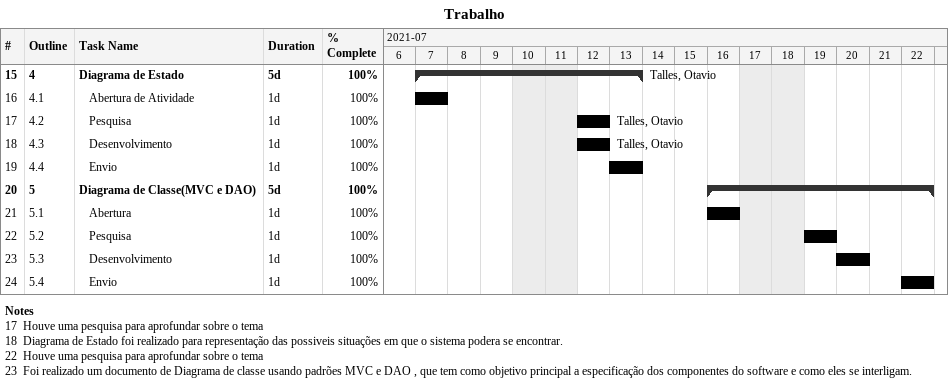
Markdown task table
Trabalho

| ID | WBS | Task | Duration | Start | Finish | Resources | % complete |
|---|---|---|---|---|---|---|---|
| 15 | 4 | **Diagrama de Estado** | 5d | 2021-07-07 | 2021-07-13 | Talles, Otavio | 100 |
| 16 | 4.1 | Abertura de Atividade | 1d | 2021-07-07 | 2021-07-07 |  | 100 |
| 17 | 4.2 | Pesquisa | 1d | 2021-07-12 | 2021-07-12 | Talles, Otavio | 100 |
| 18 | 4.3 | Desenvolvimento | 1d | 2021-07-12 | 2021-07-12 | Talles, Otavio | 100 |
| 19 | 4.4 | Envio | 1d | 2021-07-13 | 2021-07-13 |  | 100 |
| 20 | 5 | **Diagrama de Classe(MVC e DAO)** | 5d | 2021-07-16 | 2021-07-22 |  | 100 |
| 21 | 5.1 | Abertura | 1d | 2021-07-16 | 2021-07-16 |  | 100 |
| 22 | 5.2 | Pesquisa | 1d | 2021-07-19 | 2021-07-19 |  | 100 |
| 23 | 5.3 | Desenvolvimento | 1d | 2021-07-20 | 2021-07-20 |  | 100 |
| 24 | 5.4 | Envio | 1d | 2021-07-22 | 2021-07-22 |  | 100 |

Notes
- 17: Houve uma pesquisa para aprofundar sobre o tema
- 18: Diagrama de Estado foi realizado para representação das possiveis situações em que o sistema podera se encontrar.
- 22: Houve uma pesquisa para aprofundar sobre o tema
- 23: Foi realizado um documento de Diagrama de classe usando padrões MVC e DAO , que tem como objetivo principal a especificação dos componentes do software e como eles se interligam.
